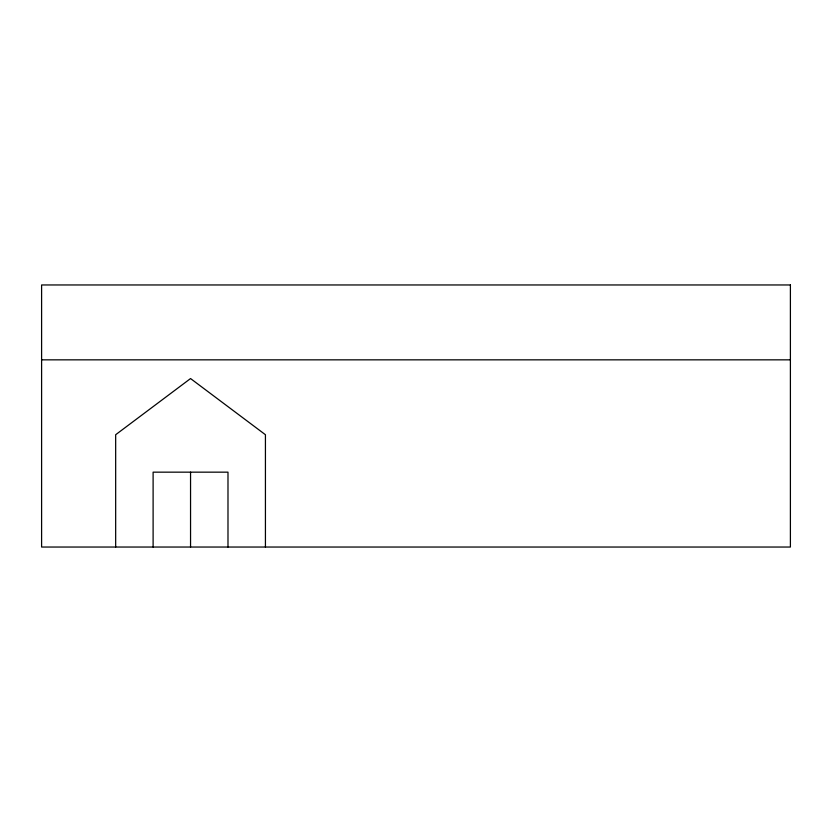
<?xml version="1.0" encoding="UTF-8"?>
<svg xmlns="http://www.w3.org/2000/svg" width="832" height="832" viewBox="0 0 832 832"><rect width="100%" height="100%" fill="white"/><g stroke="black" fill="none" stroke-linecap="round" stroke-linejoin="round"><path stroke-width="1.25" d="M41.6 359.84L790.4 359.84M265.429 547.04L265.429 434.72L190.549 378.56L115.669 434.72L115.669 547.04M227.989 547.04L227.989 472.16L153.109 472.16L153.109 547.04M190.549 472.16L190.549 547.04M790.4 284.96L41.6 284.96L41.6 547.04L790.4 547.04L790.4 284.96"/></g></svg>
